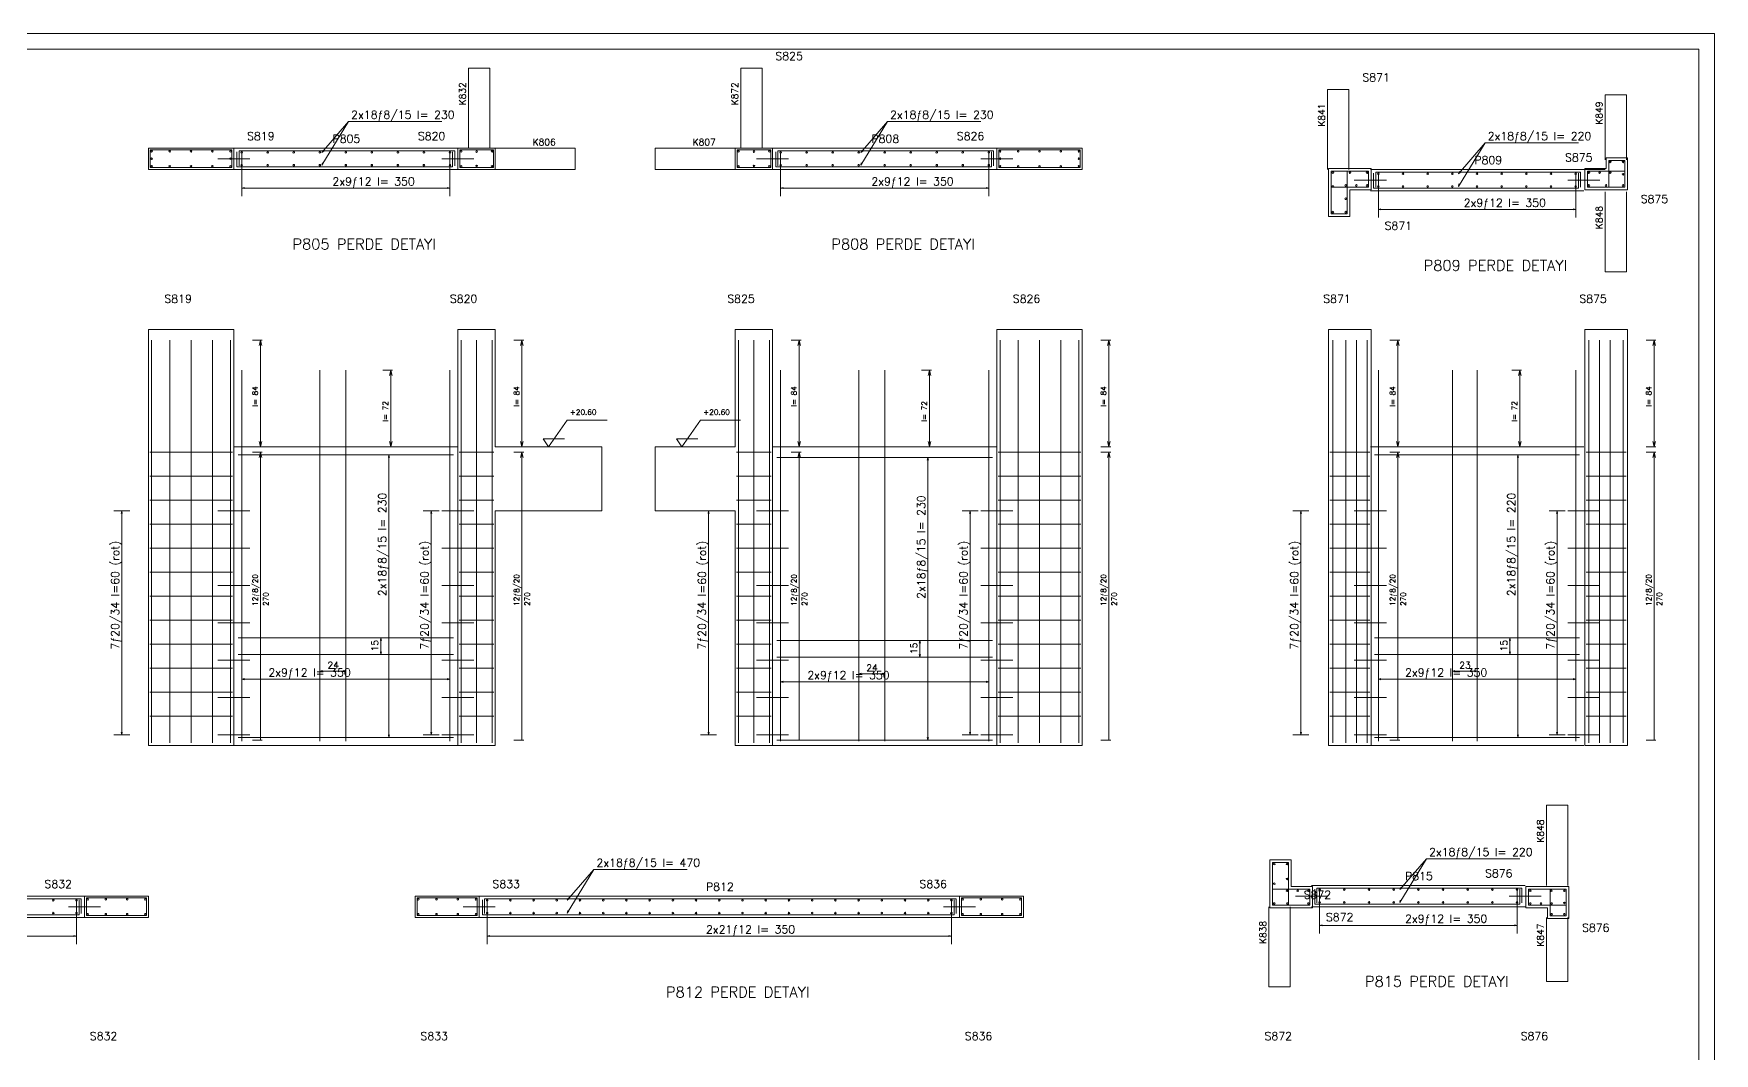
# Model space of a CAD drawing. Header units: inches. Extents: x -0.78 to 0.31, y 1.71 to 2.55.
# Drawn here: x -0.32 to 0.311, y 2.169 to 2.551 of the extents above; entities that cross this region are included whole.
import ezdxf

# ---------------------------------------------------------------- set-up
doc = ezdxf.new("R2010")
doc.units = ezdxf.units.IN
doc.header["$MEASUREMENT"] = 0
doc.linetypes.add('HIDDEN', pattern=[0.006, 0.002, -0.002, 0.002])
for name, color, linetype, lineweight in [('DONATI', 84, 'Continuous', 0), ('OLCU', 1, 'Continuous', 0), ('PENC2', 1, 'Continuous', 0), ('PENC3', 5, 'Continuous', 0), ('PENC4', 84, 'Continuous', 0), ('PENH2', 1, 'HIDDEN', 0)]:
    doc.layers.add(name, color=color, linetype=linetype, lineweight=lineweight)
doc.styles.add('RomanSTA', font='RomanSTA.ttf')

msp = doc.modelspace()

# ---------------------------------------------------------------- linework, layer by layer
at = {"layer": 'DONATI', "linetype": 'Continuous'}
for p, q in [((-0.27587, 2.50725), (-0.27587, 2.50065)), ((-0.27587, 2.50725), (-0.24529, 2.50725)), ((-0.27587, 2.50725), (-0.24529, 2.50725)), ((-0.25058, 2.50395), (-0.23858, 2.50395)), ((-0.24529, 2.50725), (-0.24529, 2.50065)), ((-0.24338, 2.50095), (-0.24338, 2.50655)), ((-0.24258, 2.50695), (-0.16174, 2.50695)), ((-0.24258, 2.50695), (-0.24258, 2.50135)), ((-0.16654, 2.50395), (-0.15454, 2.50395)), ((-0.16254, 2.50095), (-0.16254, 2.50655)), ((-0.16174, 2.50695), (-0.16174, 2.50135)), ((-0.15983, 2.50725), (-0.15983, 2.50065)), ((-0.15983, 2.50725), (-0.14725, 2.50725)), ((-0.15983, 2.50725), (-0.14725, 2.50725)), ((-0.14725, 2.50725), (-0.14725, 2.50065)), ((-0.05583, 2.50725), (-0.05583, 2.50065)), ((-0.05583, 2.50725), (-0.04325, 2.50725)), ((-0.05583, 2.50725), (-0.04325, 2.50725)), ((-0.04854, 2.50395), (-0.03654, 2.50395)), ((-0.04325, 2.50725), (-0.04325, 2.50065)), ((-0.04134, 2.50095), (-0.04134, 2.50655)), ((-0.04054, 2.50695), (0.0403, 2.50695)), ((-0.04054, 2.50695), (-0.04054, 2.50135)), ((0.0355, 2.50395), (0.0475, 2.50395)), ((0.0395, 2.50095), (0.0395, 2.50655)), ((0.0403, 2.50695), (0.0403, 2.50135)), ((0.04221, 2.50725), (0.04221, 2.50065)), ((0.04221, 2.50725), (0.07279, 2.50725)), ((0.04221, 2.50725), (0.07279, 2.50725)), ((0.07279, 2.50725), (0.07279, 2.50065)), ((0.2769, 2.50335), (0.2709, 2.50335)), ((0.2709, 2.50335), (0.2709, 2.49335)), ((0.2769, 2.49335), (0.2769, 2.50335)), ((-0.27587, 2.50065), (-0.24529, 2.50065)), ((-0.24338, 2.50095), (-0.16254, 2.50095)), ((-0.15983, 2.50065), (-0.14725, 2.50065)), ((-0.05583, 2.50065), (-0.04325, 2.50065)), ((-0.04134, 2.50095), (0.0395, 2.50095)), ((0.04221, 2.50065), (0.07279, 2.50065)), ((0.1669, 2.49935), (0.1669, 2.49335)), ((0.1809, 2.49935), (0.1669, 2.49935)), ((0.1729, 2.49935), (0.1669, 2.49935)), ((0.1669, 2.49935), (0.1669, 2.48335)), ((0.1729, 2.48335), (0.1729, 2.49935)), ((0.17554, 2.49595), (0.18754, 2.49595)), ((0.1809, 2.49335), (0.1809, 2.49935)), ((0.18274, 2.49295), (0.18274, 2.49855)), ((0.18354, 2.49895), (0.26034, 2.49895)), ((0.18354, 2.49895), (0.18354, 2.49335)), ((0.25554, 2.49595), (0.26754, 2.49595)), ((0.25954, 2.49295), (0.25954, 2.49855)), ((0.26034, 2.49895), (0.26034, 2.49335)), ((0.2769, 2.49935), (0.2629, 2.49935)), ((0.2629, 2.49935), (0.2629, 2.49335)), ((0.2769, 2.49335), (0.2769, 2.49935)), ((0.1669, 2.49335), (0.1809, 2.49335)), ((0.18274, 2.49295), (0.25954, 2.49295)), ((0.2629, 2.49335), (0.2769, 2.49335)), ((0.2709, 2.49335), (0.2769, 2.49335)), ((0.1669, 2.48335), (0.1729, 2.48335)), ((-0.27538, 2.43595), (-0.27538, 2.28495)), ((-0.26858, 2.43595), (-0.26858, 2.28495)), ((-0.26058, 2.43595), (-0.26058, 2.28495)), ((-0.25258, 2.43595), (-0.25258, 2.28495)), ((-0.24578, 2.43595), (-0.24578, 2.28495)), ((-0.15934, 2.43595), (-0.15934, 2.28495)), ((-0.15354, 2.43595), (-0.15354, 2.28495)), ((-0.14774, 2.43595), (-0.14774, 2.28495)), ((-0.05534, 2.43595), (-0.05534, 2.28495)), ((-0.04954, 2.43595), (-0.04954, 2.28495)), ((-0.04374, 2.43595), (-0.04374, 2.28495)), ((0.0427, 2.43595), (0.0427, 2.28495)), ((0.0495, 2.43595), (0.0495, 2.28495)), ((0.0575, 2.43595), (0.0575, 2.28495)), ((0.0655, 2.43595), (0.0655, 2.28495)), ((0.0723, 2.43595), (0.0723, 2.28495)), ((0.1675, 2.43595), (0.1675, 2.28495)), ((0.1723, 2.43595), (0.1723, 2.28495)), ((0.1763, 2.43595), (0.1763, 2.28495)), ((0.1803, 2.43595), (0.1803, 2.28495)), ((0.2635, 2.43595), (0.2635, 2.28495)), ((0.2675, 2.43595), (0.2675, 2.28495)), ((0.2715, 2.43595), (0.2715, 2.28495)), ((0.2763, 2.43595), (0.2763, 2.28495)), ((-0.24158, 2.42475), (-0.24158, 2.28555)), ((-0.21232, 2.42475), (-0.21232, 2.28555)), ((-0.20256, 2.42475), (-0.20256, 2.28555)), ((-0.16354, 2.42475), (-0.16354, 2.28555)), ((-0.03954, 2.42475), (-0.03954, 2.28555)), ((-0.01028, 2.42475), (-0.01028, 2.28555)), ((-0.00052, 2.42475), (-0.00052, 2.28555)), ((0.0385, 2.42475), (0.0385, 2.28555)), ((0.18454, 2.42475), (0.18454, 2.28555)), ((0.21229, 2.42475), (0.21229, 2.28555)), ((0.22154, 2.42475), (0.22154, 2.28555)), ((0.25854, 2.42475), (0.25854, 2.28555)), ((-0.27608, 2.39395), (-0.24508, 2.39395)), ((-0.24298, 2.39295), (-0.16214, 2.39295)), ((-0.16004, 2.39395), (-0.14704, 2.39395)), ((-0.05604, 2.39395), (-0.04304, 2.39395)), ((-0.04094, 2.39195), (0.0399, 2.39195)), ((0.042, 2.39395), (0.073, 2.39395)), ((0.1664, 2.39395), (0.1814, 2.39395)), ((0.18314, 2.39295), (0.25994, 2.39295)), ((0.2624, 2.39395), (0.2774, 2.39395)), ((-0.27608, 2.38495), (-0.24508, 2.38495)), ((-0.16004, 2.38495), (-0.14704, 2.38495)), ((-0.05604, 2.38495), (-0.04304, 2.38495)), ((0.042, 2.38495), (0.073, 2.38495)), ((0.1664, 2.38495), (0.1814, 2.38495)), ((0.2624, 2.38495), (0.2774, 2.38495)), ((-0.27608, 2.37595), (-0.24508, 2.37595)), ((-0.16004, 2.37595), (-0.14704, 2.37595)), ((-0.05604, 2.37595), (-0.04304, 2.37595)), ((0.042, 2.37595), (0.073, 2.37595)), ((0.1664, 2.37595), (0.1814, 2.37595)), ((0.2624, 2.37595), (0.2774, 2.37595)), ((-0.25058, 2.37195), (-0.23858, 2.37195)), ((-0.16654, 2.37195), (-0.15454, 2.37195)), ((-0.04854, 2.37195), (-0.03654, 2.37195)), ((0.0355, 2.37195), (0.0475, 2.37195)), ((0.17554, 2.37195), (0.18754, 2.37195)), ((0.25554, 2.37195), (0.26754, 2.37195)), ((-0.27608, 2.36695), (-0.24508, 2.36695)), ((-0.16004, 2.36695), (-0.14704, 2.36695)), ((-0.05604, 2.36695), (-0.04304, 2.36695)), ((0.042, 2.36695), (0.073, 2.36695)), ((0.1664, 2.36695), (0.1814, 2.36695)), ((0.2624, 2.36695), (0.2774, 2.36695)), ((-0.27608, 2.35795), (-0.24508, 2.35795)), ((-0.25058, 2.35795), (-0.23858, 2.35795)), ((-0.16654, 2.35795), (-0.15454, 2.35795)), ((-0.16004, 2.35795), (-0.14704, 2.35795)), ((-0.05604, 2.35795), (-0.04304, 2.35795)), ((-0.04854, 2.35795), (-0.03654, 2.35795)), ((0.0355, 2.35795), (0.0475, 2.35795)), ((0.042, 2.35795), (0.073, 2.35795)), ((0.1664, 2.35795), (0.1814, 2.35795)), ((0.17554, 2.35795), (0.18754, 2.35795)), ((0.25554, 2.35795), (0.26754, 2.35795)), ((0.2624, 2.35795), (0.2774, 2.35795)), ((-0.27608, 2.34895), (-0.24508, 2.34895)), ((-0.16004, 2.34895), (-0.14704, 2.34895)), ((-0.05604, 2.34895), (-0.04304, 2.34895)), ((0.042, 2.34895), (0.073, 2.34895)), ((0.1664, 2.34895), (0.1814, 2.34895)), ((0.2624, 2.34895), (0.2774, 2.34895)), ((-0.27608, 2.33995), (-0.24508, 2.33995)), ((-0.25058, 2.34395), (-0.23858, 2.34395)), ((-0.16654, 2.34395), (-0.15454, 2.34395)), ((-0.16004, 2.33995), (-0.14704, 2.33995)), ((-0.05604, 2.33995), (-0.04304, 2.33995)), ((-0.04854, 2.34395), (-0.03654, 2.34395)), ((0.0355, 2.34395), (0.0475, 2.34395)), ((0.042, 2.33995), (0.073, 2.33995)), ((0.1664, 2.33995), (0.1814, 2.33995)), ((0.17554, 2.34395), (0.18754, 2.34395)), ((0.25554, 2.34395), (0.26754, 2.34395)), ((0.2624, 2.33995), (0.2774, 2.33995)), ((-0.27608, 2.33095), (-0.24508, 2.33095)), ((-0.25058, 2.32995), (-0.23858, 2.32995)), ((-0.16654, 2.32995), (-0.15454, 2.32995)), ((-0.16004, 2.33095), (-0.14704, 2.33095)), ((-0.05604, 2.33095), (-0.04304, 2.33095)), ((-0.04854, 2.32995), (-0.03654, 2.32995)), ((0.0355, 2.32995), (0.0475, 2.32995)), ((0.042, 2.33095), (0.073, 2.33095)), ((0.1664, 2.33095), (0.1814, 2.33095)), ((0.17554, 2.32995), (0.18754, 2.32995)), ((0.25554, 2.32995), (0.26754, 2.32995)), ((0.2624, 2.33095), (0.2774, 2.33095)), ((-0.27608, 2.32195), (-0.24508, 2.32195)), ((-0.24298, 2.32435), (-0.16214, 2.32435)), ((-0.16004, 2.32195), (-0.14704, 2.32195)), ((-0.05604, 2.32195), (-0.04304, 2.32195)), ((-0.04094, 2.32335), (0.0399, 2.32335)), ((0.042, 2.32195), (0.073, 2.32195)), ((0.1664, 2.32195), (0.1814, 2.32195)), ((0.18314, 2.32435), (0.25994, 2.32435)), ((0.2624, 2.32195), (0.2774, 2.32195)), ((-0.27608, 2.31295), (-0.24508, 2.31295)), ((-0.25058, 2.31595), (-0.23858, 2.31595)), ((-0.24298, 2.31815), (-0.16214, 2.31815)), ((-0.16654, 2.31595), (-0.15454, 2.31595)), ((-0.16004, 2.31295), (-0.14704, 2.31295)), ((-0.05604, 2.31295), (-0.04304, 2.31295)), ((-0.04854, 2.31595), (-0.03654, 2.31595)), ((-0.04094, 2.31715), (0.0399, 2.31715)), ((0.0355, 2.31595), (0.0475, 2.31595)), ((0.042, 2.31295), (0.073, 2.31295)), ((0.1664, 2.31295), (0.1814, 2.31295)), ((0.17554, 2.31595), (0.18754, 2.31595)), ((0.18314, 2.31815), (0.25994, 2.31815)), ((0.25554, 2.31595), (0.26754, 2.31595)), ((0.2624, 2.31295), (0.2774, 2.31295)), ((-0.27608, 2.30395), (-0.24508, 2.30395)), ((-0.25058, 2.30195), (-0.23858, 2.30195)), ((-0.16654, 2.30195), (-0.15454, 2.30195)), ((-0.16004, 2.30395), (-0.14704, 2.30395)), ((-0.05604, 2.30395), (-0.04304, 2.30395)), ((-0.04854, 2.30195), (-0.03654, 2.30195)), ((0.0355, 2.30195), (0.0475, 2.30195)), ((0.042, 2.30395), (0.073, 2.30395)), ((0.1664, 2.30395), (0.1814, 2.30395)), ((0.17554, 2.30195), (0.18754, 2.30195)), ((0.25554, 2.30195), (0.26754, 2.30195)), ((0.2624, 2.30395), (0.2774, 2.30395)), ((-0.27608, 2.29495), (-0.24508, 2.29495)), ((-0.16004, 2.29495), (-0.14704, 2.29495)), ((-0.05604, 2.29495), (-0.04304, 2.29495)), ((0.042, 2.29495), (0.073, 2.29495)), ((0.1664, 2.29495), (0.1814, 2.29495)), ((0.2624, 2.29495), (0.2774, 2.29495)), ((-0.25058, 2.28795), (-0.23858, 2.28795)), ((-0.16654, 2.28795), (-0.15454, 2.28795)), ((-0.04854, 2.28795), (-0.03654, 2.28795)), ((0.0355, 2.28795), (0.0475, 2.28795)), ((0.17554, 2.28795), (0.18754, 2.28795)), ((0.25554, 2.28795), (0.26754, 2.28795)), ((-0.24298, 2.28695), (-0.16214, 2.28695)), ((-0.04094, 2.28595), (0.0399, 2.28595)), ((0.18314, 2.28695), (0.25994, 2.28695)), ((0.1509, 2.24015), (0.1449, 2.24015)), ((0.1449, 2.24015), (0.1449, 2.22415)), ((0.1509, 2.22415), (0.1509, 2.24015)), ((-0.47862, 2.22655), (-0.30174, 2.22655)), ((-0.30254, 2.22055), (-0.30254, 2.22615)), ((-0.30174, 2.22655), (-0.30174, 2.22095)), ((-0.29983, 2.22685), (-0.29983, 2.22025)), ((-0.29983, 2.22685), (-0.27725, 2.22685)), ((-0.29983, 2.22685), (-0.27725, 2.22685)), ((-0.27725, 2.22685), (-0.27725, 2.22025)), ((-0.17587, 2.22685), (-0.17587, 2.22025)), ((-0.17587, 2.22685), (-0.15329, 2.22685)), ((-0.17587, 2.22685), (-0.15329, 2.22685)), ((-0.15329, 2.22685), (-0.15329, 2.22025)), ((-0.15138, 2.22055), (-0.15138, 2.22615)), ((-0.15058, 2.22655), (0.0263, 2.22655)), ((-0.15058, 2.22655), (-0.15058, 2.22095)), ((0.0255, 2.22055), (0.0255, 2.22615)), ((0.0263, 2.22655), (0.0263, 2.22095)), ((0.02821, 2.22685), (0.02821, 2.22025)), ((0.02821, 2.22685), (0.05079, 2.22685)), ((0.02821, 2.22685), (0.05079, 2.22685)), ((0.05079, 2.22685), (0.05079, 2.22025)), ((0.1449, 2.23015), (0.1449, 2.22415)), ((0.1589, 2.23015), (0.1449, 2.23015)), ((0.15354, 2.22755), (0.16554, 2.22755)), ((0.1589, 2.22415), (0.1589, 2.23015)), ((0.16074, 2.22455), (0.16074, 2.23015)), ((0.16074, 2.22455), (0.23754, 2.22455)), ((0.16154, 2.23055), (0.23834, 2.23055)), ((0.16154, 2.23055), (0.16154, 2.22495)), ((0.23354, 2.22755), (0.24554, 2.22755)), ((0.23754, 2.22455), (0.23754, 2.23015)), ((0.23834, 2.23055), (0.23834, 2.22495)), ((0.2409, 2.23015), (0.2409, 2.22415)), ((0.2549, 2.23015), (0.2409, 2.23015)), ((0.2549, 2.23015), (0.2489, 2.23015)), ((0.2489, 2.23015), (0.2489, 2.22015)), ((0.2549, 2.22015), (0.2549, 2.23015)), ((0.2549, 2.22415), (0.2549, 2.23015)), ((-0.47942, 2.22055), (-0.30254, 2.22055)), ((-0.30654, 2.22355), (-0.29454, 2.22355)), ((-0.29983, 2.22025), (-0.27725, 2.22025)), ((-0.17587, 2.22025), (-0.15329, 2.22025)), ((-0.15858, 2.22355), (-0.14658, 2.22355)), ((-0.15138, 2.22055), (0.0255, 2.22055)), ((0.0215, 2.22355), (0.0335, 2.22355)), ((0.02821, 2.22025), (0.05079, 2.22025)), ((0.1449, 2.22415), (0.1509, 2.22415)), ((0.1449, 2.22415), (0.1589, 2.22415)), ((0.2409, 2.22415), (0.2549, 2.22415)), ((0.2489, 2.22015), (0.2549, 2.22015))]:
    msp.add_line(p, q, dxfattribs=at)
at = {"layer": 'DONATI'}
for centre in [(-0.27538, 2.50675), (-0.27538, 2.50395), (-0.26858, 2.50675), (-0.26058, 2.50675), (-0.25258, 2.50675), (-0.24578, 2.50675), (-0.24578, 2.50395), (-0.24158, 2.50635), (-0.24158, 2.50155), (-0.23183, 2.50635), (-0.23183, 2.50155), (-0.22207, 2.50635), (-0.22207, 2.50155), (-0.21232, 2.50635), (-0.21232, 2.50155), (-0.20256, 2.50635), (-0.20256, 2.50155), (-0.19281, 2.50635), (-0.19281, 2.50155), (-0.18305, 2.50635), (-0.18305, 2.50155), (-0.1733, 2.50635), (-0.1733, 2.50155), (-0.16354, 2.50635), (-0.16354, 2.50155), (-0.15934, 2.50675), (-0.15354, 2.50665), (-0.14774, 2.50675), (-0.05534, 2.50675), (-0.04954, 2.50665), (-0.04374, 2.50675), (-0.03954, 2.50635), (-0.03954, 2.50155), (-0.02979, 2.50635), (-0.02979, 2.50155), (-0.02003, 2.50635), (-0.02003, 2.50155), (-0.01028, 2.50635), (-0.01028, 2.50155), (-0.00052, 2.50635), (-0.00052, 2.50155), (0.00923, 2.50635), (0.00923, 2.50155), (0.01899, 2.50635), (0.01899, 2.50155), (0.02874, 2.50635), (0.02874, 2.50155), (0.0385, 2.50635), (0.0385, 2.50155), (0.0427, 2.50675), (0.0427, 2.50395), (0.0495, 2.50675), (0.0575, 2.50675), (0.0655, 2.50675), (0.0723, 2.50675), (0.0723, 2.50395), (0.2715, 2.50275), (0.2763, 2.50275), (-0.27538, 2.50115), (-0.26858, 2.50115), (-0.26058, 2.50115), (-0.25258, 2.50115), (-0.24578, 2.50115), (-0.15934, 2.50115), (-0.15354, 2.50125), (-0.14774, 2.50115), (-0.05534, 2.50115), (-0.04954, 2.50125), (-0.04374, 2.50115), (0.0427, 2.50115), (0.0495, 2.50115), (0.0575, 2.50115), (0.0655, 2.50115), (0.0723, 2.50115), (0.1675, 2.49875), (0.1739, 2.49875), (0.1803, 2.49875), (0.18454, 2.49835), (0.19379, 2.49835), (0.20304, 2.49835), (0.21229, 2.49835), (0.22154, 2.49835), (0.23079, 2.49835), (0.24004, 2.49835), (0.24929, 2.49835), (0.25854, 2.49835), (0.2635, 2.49875), (0.2675, 2.49875), (0.2715, 2.49875), (0.2763, 2.49815), (0.1675, 2.49355), (0.1723, 2.49395), (0.1723, 2.48895), (0.1763, 2.49395), (0.1803, 2.49395), (0.18454, 2.49355), (0.19379, 2.49355), (0.20304, 2.49355), (0.21229, 2.49355), (0.22154, 2.49355), (0.23079, 2.49355), (0.24004, 2.49355), (0.24929, 2.49355), (0.25854, 2.49355), (0.2635, 2.49395), (0.2699, 2.49395), (0.2763, 2.49395), (0.1675, 2.48395), (0.1723, 2.48395), (0.1455, 2.23955), (0.1503, 2.23955), (0.1455, 2.23215), (0.1503, 2.23395), (-0.31225, 2.22595), (-0.30354, 2.22595), (-0.29934, 2.22635), (-0.29254, 2.22635), (-0.28454, 2.22635), (-0.27774, 2.22635), (-0.17538, 2.22635), (-0.16858, 2.22635), (-0.16058, 2.22635), (-0.15378, 2.22635), (-0.14958, 2.22595), (-0.14088, 2.22595), (-0.13217, 2.22595), (-0.12347, 2.22595), (-0.11477, 2.22595), (-0.10606, 2.22595), (-0.09736, 2.22595), (-0.08865, 2.22595), (-0.07995, 2.22595), (-0.07125, 2.22595), (-0.06254, 2.22595), (-0.05384, 2.22595), (-0.04513, 2.22595), (-0.03643, 2.22595), (-0.02773, 2.22595), (-0.01902, 2.22595), (-0.01032, 2.22595), (-0.00161, 2.22595), (0.00709, 2.22595), (0.01579, 2.22595), (0.0245, 2.22595), (0.0287, 2.22635), (0.0355, 2.22635), (0.0435, 2.22635), (0.0503, 2.22635), (0.1455, 2.22475), (0.1503, 2.22955), (0.15042, 2.22475), (0.1543, 2.22955), (0.1583, 2.22955), (0.1583, 2.22475), (0.16254, 2.22995), (0.16254, 2.22515), (0.17179, 2.22995), (0.17179, 2.22515), (0.18104, 2.22995), (0.18104, 2.22515), (0.19029, 2.22995), (0.19029, 2.22515), (0.19954, 2.22995), (0.19954, 2.22515), (0.20879, 2.22995), (0.20879, 2.22515), (0.21804, 2.22995), (0.21804, 2.22515), (0.22729, 2.22995), (0.22729, 2.22515), (0.23654, 2.22995), (0.23654, 2.22515), (0.2415, 2.22955), (0.2415, 2.22475), (0.2455, 2.22475), (0.24937, 2.22955), (0.2495, 2.22475), (0.2543, 2.22955), (0.2543, 2.22495), (-0.31225, 2.22115), (-0.30354, 2.22115), (-0.29934, 2.22075), (-0.29254, 2.22075), (-0.28454, 2.22075), (-0.27774, 2.22075), (-0.17538, 2.22075), (-0.16858, 2.22075), (-0.16058, 2.22075), (-0.15378, 2.22075), (-0.14958, 2.22115), (-0.14088, 2.22115), (-0.13217, 2.22115), (-0.12347, 2.22115), (-0.11477, 2.22115), (-0.10606, 2.22115), (-0.09736, 2.22115), (-0.08865, 2.22115), (-0.07995, 2.22115), (-0.07125, 2.22115), (-0.06254, 2.22115), (-0.05384, 2.22115), (-0.04513, 2.22115), (-0.03643, 2.22115), (-0.02773, 2.22115), (-0.01902, 2.22115), (-0.01032, 2.22115), (-0.00161, 2.22115), (0.00709, 2.22115), (0.01579, 2.22115), (0.0245, 2.22115), (0.0287, 2.22075), (0.0355, 2.22075), (0.0435, 2.22075), (0.0503, 2.22075), (0.2495, 2.22075), (0.2543, 2.22075)]:
    msp.add_circle(centre, 0.0003, dxfattribs=at)
at = {"layer": 'OLCU', "linetype": 'Continuous'}
for p, q in [((-0.21158, 2.50635), (-0.20158, 2.51795)), ((-0.21158, 2.50155), (-0.20158, 2.51795)), ((-0.20158, 2.51795), (-0.16658, 2.51795)), ((-0.00954, 2.50635), (0.00046, 2.51795)), ((-0.00954, 2.50155), (0.00046, 2.51795)), ((0.00046, 2.51795), (0.03546, 2.51795)), ((0.21454, 2.49835), (0.22454, 2.50995)), ((0.21454, 2.49355), (0.22454, 2.50995)), ((0.22454, 2.50995), (0.25954, 2.50995)), ((-0.24158, 2.50635), (-0.24158, 2.48995)), ((-0.21158, 2.50635), (-0.21103, 2.50715)), ((-0.21158, 2.50635), (-0.21075, 2.50685)), ((-0.21158, 2.50155), (-0.21137, 2.50245)), ((-0.21158, 2.50155), (-0.21101, 2.50235)), ((-0.16354, 2.50635), (-0.16354, 2.48995)), ((-0.03954, 2.50635), (-0.03954, 2.48995)), ((-0.00954, 2.50635), (-0.00899, 2.50715)), ((-0.00954, 2.50635), (-0.00871, 2.50685)), ((-0.00954, 2.50155), (-0.00933, 2.50245)), ((-0.00954, 2.50155), (-0.00897, 2.50235)), ((0.0385, 2.50635), (0.0385, 2.48995)), ((0.18454, 2.49835), (0.18454, 2.48195)), ((0.21454, 2.49835), (0.21509, 2.49925)), ((0.21454, 2.49835), (0.21537, 2.49895)), ((0.25854, 2.49835), (0.25854, 2.48195)), ((-0.24158, 2.49295), (-0.2406, 2.49315)), ((-0.24158, 2.49295), (-0.2406, 2.49275)), ((-0.24158, 2.49295), (-0.16354, 2.49295)), ((-0.16354, 2.49295), (-0.16452, 2.49315)), ((-0.16354, 2.49295), (-0.16452, 2.49275)), ((-0.03954, 2.49295), (-0.03856, 2.49315)), ((-0.03954, 2.49295), (-0.03856, 2.49275)), ((-0.03954, 2.49295), (0.0385, 2.49295)), ((0.0385, 2.49295), (0.03752, 2.49315)), ((0.0385, 2.49295), (0.03752, 2.49275)), ((0.21454, 2.49355), (0.21475, 2.49455)), ((0.21454, 2.49355), (0.21511, 2.49445)), ((0.18454, 2.48495), (0.18552, 2.48515)), ((0.18454, 2.48495), (0.18552, 2.48475)), ((0.18454, 2.48495), (0.25854, 2.48495)), ((0.25854, 2.48495), (0.25756, 2.48515)), ((0.25854, 2.48495), (0.25756, 2.48475)), ((-0.23758, 2.43595), (-0.23388, 2.43595)), ((-0.23458, 2.43595), (-0.23508, 2.43395)), ((-0.23458, 2.39595), (-0.23458, 2.43595)), ((-0.23458, 2.43595), (-0.23408, 2.43395)), ((-0.13954, 2.43595), (-0.13584, 2.43595)), ((-0.13654, 2.43595), (-0.13704, 2.43395)), ((-0.13654, 2.39595), (-0.13654, 2.43595)), ((-0.13654, 2.43595), (-0.13604, 2.43395)), ((-0.03554, 2.43595), (-0.03184, 2.43595)), ((-0.03254, 2.43595), (-0.03304, 2.43395)), ((-0.03254, 2.39595), (-0.03254, 2.43595)), ((-0.03254, 2.43595), (-0.03204, 2.43395)), ((0.0805, 2.43595), (0.0842, 2.43595)), ((0.0835, 2.43595), (0.083, 2.43395)), ((0.0835, 2.39595), (0.0835, 2.43595)), ((0.0835, 2.43595), (0.084, 2.43395)), ((0.1889, 2.43595), (0.1926, 2.43595)), ((0.1919, 2.43595), (0.1914, 2.43395)), ((0.1919, 2.39595), (0.1919, 2.43595)), ((0.1919, 2.43595), (0.1924, 2.43395)), ((0.2849, 2.43595), (0.2886, 2.43595)), ((0.2879, 2.43595), (0.2874, 2.43395)), ((0.2879, 2.39595), (0.2879, 2.43595)), ((0.2879, 2.43595), (0.2884, 2.43395)), ((-0.18875, 2.42475), (-0.18505, 2.42475)), ((-0.18575, 2.42475), (-0.18625, 2.42275)), ((-0.18575, 2.39595), (-0.18575, 2.42475)), ((-0.18575, 2.42475), (-0.18525, 2.42275)), ((0.01329, 2.42475), (0.01699, 2.42475)), ((0.01629, 2.42475), (0.01579, 2.42275)), ((0.01629, 2.39595), (0.01629, 2.42475)), ((0.01629, 2.42475), (0.01679, 2.42275)), ((0.23454, 2.42475), (0.23824, 2.42475)), ((0.23754, 2.42475), (0.23704, 2.42275)), ((0.23754, 2.39595), (0.23754, 2.42475)), ((0.23754, 2.42475), (0.23804, 2.42275)), ((-0.23758, 2.39595), (-0.23388, 2.39595)), ((-0.23458, 2.39595), (-0.23508, 2.39795)), ((-0.23458, 2.39595), (-0.23408, 2.39795)), ((-0.18575, 2.39595), (-0.18625, 2.39795)), ((-0.18575, 2.39595), (-0.18525, 2.39795)), ((-0.13954, 2.39595), (-0.13584, 2.39595)), ((-0.13654, 2.39595), (-0.13704, 2.39795)), ((-0.13654, 2.39595), (-0.13604, 2.39795)), ((-0.03554, 2.39595), (-0.03184, 2.39595)), ((-0.03254, 2.39595), (-0.03304, 2.39795)), ((-0.03254, 2.39595), (-0.03204, 2.39795)), ((0.01629, 2.39595), (0.01579, 2.39795)), ((0.01629, 2.39595), (0.01679, 2.39795)), ((0.0805, 2.39595), (0.0842, 2.39595)), ((0.0835, 2.39595), (0.083, 2.39795)), ((0.0835, 2.39595), (0.084, 2.39795)), ((0.1889, 2.39595), (0.1926, 2.39595)), ((0.1919, 2.39595), (0.1914, 2.39795)), ((0.1919, 2.39595), (0.1924, 2.39795)), ((0.23754, 2.39595), (0.23704, 2.39795)), ((0.23754, 2.39595), (0.23804, 2.39795)), ((0.2849, 2.39595), (0.2886, 2.39595)), ((0.2879, 2.39595), (0.2874, 2.39795)), ((0.2879, 2.39595), (0.2884, 2.39795)), ((-0.23758, 2.39395), (-0.23388, 2.39395)), ((-0.23458, 2.39395), (-0.23508, 2.39195)), ((-0.23458, 2.39395), (-0.23458, 2.28595)), ((-0.23458, 2.39395), (-0.23408, 2.39195)), ((-0.18639, 2.39295), (-0.18659, 2.39195)), ((-0.18639, 2.39295), (-0.1862, 2.39195)), ((-0.18639, 2.28695), (-0.18639, 2.39295)), ((-0.13954, 2.39395), (-0.13584, 2.39395)), ((-0.13654, 2.39395), (-0.13704, 2.39195)), ((-0.13654, 2.39395), (-0.13654, 2.28595)), ((-0.13654, 2.39395), (-0.13604, 2.39195)), ((-0.03554, 2.39395), (-0.03184, 2.39395)), ((-0.03254, 2.39395), (-0.03304, 2.39195)), ((-0.03254, 2.39395), (-0.03254, 2.28595)), ((-0.03254, 2.39395), (-0.03204, 2.39195)), ((0.01565, 2.39195), (0.01545, 2.39095)), ((0.01565, 2.39195), (0.01584, 2.39095)), ((0.01565, 2.28595), (0.01565, 2.39195)), ((0.0805, 2.39395), (0.0842, 2.39395)), ((0.0835, 2.39395), (0.083, 2.39195)), ((0.0835, 2.39395), (0.0835, 2.28595)), ((0.0835, 2.39395), (0.084, 2.39195)), ((0.1889, 2.39395), (0.1926, 2.39395)), ((0.1919, 2.39395), (0.1914, 2.39195)), ((0.1919, 2.39395), (0.1919, 2.28595)), ((0.1919, 2.39395), (0.1924, 2.39195)), ((0.2369, 2.39295), (0.2367, 2.39195)), ((0.2369, 2.39295), (0.23709, 2.39195)), ((0.2369, 2.28695), (0.2369, 2.39295)), ((0.2849, 2.39395), (0.2886, 2.39395)), ((0.2879, 2.39395), (0.2874, 2.39195)), ((0.2879, 2.39395), (0.2879, 2.28595)), ((0.2879, 2.39395), (0.2884, 2.39195)), ((-0.28958, 2.37195), (-0.28358, 2.37195)), ((-0.28658, 2.37195), (-0.28678, 2.37095)), ((-0.28658, 2.37195), (-0.28639, 2.37095)), ((-0.28658, 2.37195), (-0.28658, 2.28795)), ((-0.17354, 2.37195), (-0.16754, 2.37195)), ((-0.17054, 2.37195), (-0.17074, 2.37095)), ((-0.17054, 2.37195), (-0.17035, 2.37095)), ((-0.17054, 2.37195), (-0.17054, 2.28795)), ((-0.06954, 2.37195), (-0.06354, 2.37195)), ((-0.06654, 2.37195), (-0.06674, 2.37095)), ((-0.06654, 2.37195), (-0.06635, 2.37095)), ((-0.06654, 2.37195), (-0.06654, 2.28795)), ((0.0285, 2.37195), (0.0345, 2.37195)), ((0.0315, 2.37195), (0.0313, 2.37095)), ((0.0315, 2.37195), (0.03169, 2.37095)), ((0.0315, 2.37195), (0.0315, 2.28795)), ((0.15254, 2.37195), (0.15854, 2.37195)), ((0.15554, 2.37195), (0.15534, 2.37095)), ((0.15554, 2.37195), (0.15573, 2.37095)), ((0.15554, 2.37195), (0.15554, 2.28795)), ((0.24854, 2.37195), (0.25454, 2.37195)), ((0.25154, 2.37195), (0.25134, 2.37095)), ((0.25154, 2.37195), (0.25173, 2.37095)), ((0.25154, 2.37195), (0.25154, 2.28795)), ((-0.18939, 2.32435), (-0.18959, 2.32335)), ((-0.18939, 2.31815), (-0.18959, 2.31915)), ((-0.18939, 2.32435), (-0.1892, 2.32335)), ((-0.18939, 2.32435), (-0.18939, 2.31815)), ((-0.18939, 2.31815), (-0.1892, 2.31915)), ((0.01265, 2.32335), (0.01245, 2.32235)), ((0.01265, 2.32335), (0.01284, 2.32235)), ((0.01265, 2.32335), (0.01265, 2.31715)), ((0.2339, 2.32435), (0.2337, 2.32335)), ((0.2339, 2.31815), (0.2337, 2.31915)), ((0.2339, 2.32435), (0.23409, 2.32335)), ((0.2339, 2.32435), (0.2339, 2.31815)), ((0.2339, 2.31815), (0.23409, 2.31915)), ((0.01265, 2.31715), (0.01245, 2.31815)), ((0.01265, 2.31715), (0.01284, 2.31815)), ((-0.24158, 2.30885), (-0.2406, 2.30905)), ((-0.24158, 2.30885), (-0.2406, 2.30865)), ((-0.24158, 2.30885), (-0.16354, 2.30885)), ((-0.21232, 2.31185), (-0.21134, 2.31205)), ((-0.21232, 2.31185), (-0.21134, 2.31165)), ((-0.21232, 2.31185), (-0.20256, 2.31185)), ((-0.20256, 2.31185), (-0.20354, 2.31205)), ((-0.20256, 2.31185), (-0.20354, 2.31165)), ((-0.16354, 2.30885), (-0.16452, 2.30905)), ((-0.16354, 2.30885), (-0.16452, 2.30865)), ((-0.03954, 2.30785), (-0.03856, 2.30805)), ((-0.03954, 2.30785), (-0.03856, 2.30765)), ((-0.03954, 2.30785), (0.0385, 2.30785)), ((-0.01028, 2.31085), (-0.0093, 2.31105)), ((-0.01028, 2.31085), (-0.0093, 2.31065)), ((-0.01028, 2.31085), (-0.00052, 2.31085)), ((-0.00052, 2.31085), (-0.0015, 2.31105)), ((-0.00052, 2.31085), (-0.0015, 2.31065)), ((0.0385, 2.30785), (0.03752, 2.30805)), ((0.0385, 2.30785), (0.03752, 2.30765)), ((0.18454, 2.30885), (0.18552, 2.30905)), ((0.18454, 2.30885), (0.18552, 2.30865)), ((0.18454, 2.30885), (0.25854, 2.30885)), ((0.21229, 2.31185), (0.21327, 2.31205)), ((0.21229, 2.31185), (0.21327, 2.31165)), ((0.21229, 2.31185), (0.22154, 2.31185)), ((0.22154, 2.31185), (0.22056, 2.31205)), ((0.22154, 2.31185), (0.22056, 2.31165)), ((0.25854, 2.30885), (0.25756, 2.30905)), ((0.25854, 2.30885), (0.25756, 2.30865)), ((-0.28958, 2.28795), (-0.28358, 2.28795)), ((-0.28658, 2.28795), (-0.28678, 2.28895)), ((-0.28658, 2.28795), (-0.28639, 2.28895)), ((-0.18639, 2.28695), (-0.18659, 2.28795)), ((-0.18639, 2.28695), (-0.1862, 2.28795)), ((-0.17354, 2.28795), (-0.16754, 2.28795)), ((-0.17054, 2.28795), (-0.17074, 2.28895)), ((-0.17054, 2.28795), (-0.17035, 2.28895)), ((-0.06954, 2.28795), (-0.06354, 2.28795)), ((-0.06654, 2.28795), (-0.06674, 2.28895)), ((-0.06654, 2.28795), (-0.06635, 2.28895)), ((0.0285, 2.28795), (0.0345, 2.28795)), ((0.0315, 2.28795), (0.0313, 2.28895)), ((0.0315, 2.28795), (0.03169, 2.28895)), ((0.15254, 2.28795), (0.15854, 2.28795)), ((0.15554, 2.28795), (0.15534, 2.28895)), ((0.15554, 2.28795), (0.15573, 2.28895)), ((0.2369, 2.28695), (0.2367, 2.28795)), ((0.2369, 2.28695), (0.23709, 2.28795)), ((0.24854, 2.28795), (0.25454, 2.28795)), ((0.25154, 2.28795), (0.25134, 2.28895)), ((0.25154, 2.28795), (0.25173, 2.28895)), ((-0.23758, 2.28595), (-0.23388, 2.28595)), ((-0.13954, 2.28595), (-0.13584, 2.28595)), ((-0.03554, 2.28595), (-0.03184, 2.28595)), ((0.01565, 2.28595), (0.01545, 2.28695)), ((0.01565, 2.28595), (0.01584, 2.28695)), ((0.0805, 2.28595), (0.0842, 2.28595)), ((0.1889, 2.28595), (0.1926, 2.28595)), ((0.2849, 2.28595), (0.2886, 2.28595)), ((-0.11958, 2.22595), (-0.10958, 2.23755)), ((-0.11958, 2.22115), (-0.10958, 2.23755)), ((-0.10958, 2.23755), (-0.07458, 2.23755)), ((0.19254, 2.22995), (0.20254, 2.24155)), ((0.19254, 2.22515), (0.20254, 2.24155)), ((0.20254, 2.24155), (0.23754, 2.24155)), ((0.19254, 2.22995), (0.19309, 2.23075)), ((-0.30354, 2.22595), (-0.30354, 2.20955)), ((-0.14958, 2.22595), (-0.14958, 2.20955)), ((-0.11958, 2.22595), (-0.11903, 2.22675)), ((-0.11958, 2.22595), (-0.11875, 2.22655)), ((0.0245, 2.22595), (0.0245, 2.20955)), ((0.16254, 2.22995), (0.16254, 2.21355)), ((0.19254, 2.22995), (0.19337, 2.23045)), ((0.19254, 2.22515), (0.19275, 2.22605)), ((0.19254, 2.22515), (0.19311, 2.22595)), ((0.23654, 2.22995), (0.23654, 2.21355)), ((-0.11958, 2.22115), (-0.11937, 2.22215)), ((-0.11958, 2.22115), (-0.11901, 2.22195)), ((-0.47762, 2.21255), (-0.30354, 2.21255)), ((-0.30354, 2.21255), (-0.30452, 2.21275)), ((-0.30354, 2.21255), (-0.30452, 2.21235)), ((-0.14958, 2.21255), (-0.1486, 2.21275)), ((-0.14958, 2.21255), (-0.1486, 2.21235)), ((-0.14958, 2.21255), (0.0245, 2.21255)), ((0.0245, 2.21255), (0.02352, 2.21275)), ((0.0245, 2.21255), (0.02352, 2.21235)), ((0.16254, 2.21655), (0.16352, 2.21675)), ((0.16254, 2.21655), (0.16352, 2.21635)), ((0.16254, 2.21655), (0.23654, 2.21655)), ((0.23654, 2.21655), (0.23556, 2.21675)), ((0.23654, 2.21655), (0.23556, 2.21635))]:
    msp.add_line(p, q, dxfattribs=at)
at = {"layer": 'PENC2', "linetype": 'Continuous'}
for p, q in [((-0.15658, 2.53795), (-0.15658, 2.50795)), ((-0.14858, 2.53795), (-0.14858, 2.50795)), ((-0.0545, 2.53795), (-0.0545, 2.50795)), ((-0.0465, 2.53795), (-0.0465, 2.50795)), ((0.16554, 2.52995), (0.16554, 2.49995)), ((0.17354, 2.52995), (0.17354, 2.49995)), ((0.26954, 2.52795), (0.26954, 2.50355)), ((0.27754, 2.52795), (0.27754, 2.50355)), ((-0.14654, 2.50795), (-0.11654, 2.50795)), ((-0.08654, 2.50795), (-0.05654, 2.50795)), ((-0.14654, 2.49995), (-0.11654, 2.49995)), ((-0.08654, 2.49995), (-0.05654, 2.49995)), ((0.26954, 2.49155), (0.26954, 2.46155)), ((0.27754, 2.49155), (0.27754, 2.46155)), ((-0.11954, 2.40595), (-0.12654, 2.39595)), ((-0.11954, 2.40595), (-0.10454, 2.40595)), ((-0.06954, 2.40595), (-0.07654, 2.39595)), ((-0.06954, 2.40595), (-0.05454, 2.40595)), ((-0.12054, 2.39895), (-0.12854, 2.39895)), ((-0.12854, 2.39895), (-0.12654, 2.39595)), ((-0.07054, 2.39895), (-0.07854, 2.39895)), ((-0.07854, 2.39895), (-0.07654, 2.39595)), ((0.24754, 2.26155), (0.24754, 2.23155)), ((0.25554, 2.26155), (0.25554, 2.23155)), ((0.14354, 2.22355), (0.14354, 2.19355)), ((0.15154, 2.22355), (0.15154, 2.19355)), ((0.24754, 2.21955), (0.24754, 2.19555)), ((0.25554, 2.21955), (0.25554, 2.19555))]:
    msp.add_line(p, q, dxfattribs=at)
at = {"layer": 'PENC3', "linetype": 'Continuous'}
for p, q in [((-0.27658, 2.50795), (-0.27658, 2.49995)), ((-0.27658, 2.50795), (-0.24458, 2.50795)), ((-0.24458, 2.50795), (-0.16054, 2.50795)), ((-0.24458, 2.50795), (-0.24458, 2.49995)), ((-0.16054, 2.50795), (-0.16054, 2.49995)), ((-0.16054, 2.50795), (-0.14654, 2.50795)), ((-0.14654, 2.50795), (-0.14654, 2.49995)), ((-0.05654, 2.50795), (-0.05654, 2.49995)), ((-0.05654, 2.50795), (-0.04254, 2.50795)), ((-0.04254, 2.50795), (0.0415, 2.50795)), ((-0.04254, 2.50795), (-0.04254, 2.49995)), ((0.0415, 2.50795), (0.0415, 2.49995)), ((0.0415, 2.50795), (0.0735, 2.50795)), ((0.0735, 2.50795), (0.0735, 2.49995)), ((0.2699, 2.50435), (0.2699, 2.50035)), ((0.2779, 2.50435), (0.2699, 2.50435)), ((0.2779, 2.49235), (0.2779, 2.50435)), ((-0.27658, 2.49995), (-0.24458, 2.49995)), ((-0.24458, 2.49995), (-0.16054, 2.49995)), ((-0.16054, 2.49995), (-0.14654, 2.49995)), ((-0.05654, 2.49995), (-0.04254, 2.49995)), ((-0.04254, 2.49995), (0.0415, 2.49995)), ((0.0415, 2.49995), (0.0735, 2.49995)), ((0.1659, 2.50035), (0.1659, 2.48235)), ((0.1819, 2.50035), (0.1659, 2.50035)), ((0.18154, 2.49995), (0.26954, 2.49995)), ((0.1819, 2.49235), (0.1819, 2.50035)), ((0.2699, 2.50035), (0.2619, 2.50035)), ((0.2619, 2.50035), (0.2619, 2.49235)), ((0.1739, 2.48235), (0.1739, 2.49235)), ((0.1739, 2.49235), (0.1819, 2.49235)), ((0.18154, 2.49195), (0.26154, 2.49195)), ((0.2619, 2.49235), (0.2779, 2.49235)), ((0.1659, 2.48235), (0.1739, 2.48235)), ((-0.27658, 2.43995), (-0.27658, 2.39595)), ((-0.24458, 2.43995), (-0.24458, 2.39595)), ((-0.16054, 2.43995), (-0.16054, 2.39595)), ((-0.14654, 2.43995), (-0.14654, 2.39595)), ((-0.05654, 2.43995), (-0.05654, 2.39595)), ((-0.04254, 2.43995), (-0.04254, 2.39595)), ((0.0415, 2.43995), (0.0415, 2.39595)), ((0.0735, 2.43995), (0.0735, 2.39595)), ((0.1659, 2.43995), (0.1659, 2.39595)), ((0.1819, 2.43995), (0.1819, 2.39595)), ((0.2619, 2.43995), (0.2619, 2.39595)), ((0.2779, 2.43995), (0.2779, 2.39595)), ((-0.27658, 2.39595), (-0.27658, 2.28395)), ((-0.24458, 2.39595), (-0.24458, 2.39595)), ((-0.24458, 2.39595), (-0.24458, 2.39595)), ((-0.24458, 2.39595), (-0.24458, 2.28395)), ((-0.24458, 2.39595), (-0.16054, 2.39595)), ((-0.16054, 2.39595), (-0.16054, 2.28395)), ((-0.14654, 2.39595), (-0.10654, 2.39595)), ((-0.08654, 2.39595), (-0.05654, 2.39595)), ((-0.04254, 2.39595), (-0.04254, 2.39595)), ((-0.04254, 2.39595), (-0.04254, 2.39595)), ((-0.04254, 2.39595), (-0.04254, 2.28395)), ((-0.04254, 2.39595), (0.0415, 2.39595)), ((0.0415, 2.39595), (0.0415, 2.28395)), ((0.0735, 2.39595), (0.0735, 2.39595)), ((0.0735, 2.39595), (0.0735, 2.39595)), ((0.0735, 2.39595), (0.0735, 2.28395)), ((0.1659, 2.39595), (0.1659, 2.28395)), ((0.18154, 2.39595), (0.26154, 2.39595)), ((0.1819, 2.39595), (0.1819, 2.39595)), ((0.1819, 2.39595), (0.1819, 2.39595)), ((0.1819, 2.39595), (0.1819, 2.28395)), ((0.2619, 2.39595), (0.2619, 2.28395)), ((0.2779, 2.39595), (0.2779, 2.39595)), ((0.2779, 2.39595), (0.2779, 2.39595)), ((0.2779, 2.39595), (0.2779, 2.28395)), ((-0.14654, 2.37195), (-0.10654, 2.37195)), ((-0.14654, 2.37195), (-0.14654, 2.28395)), ((-0.08654, 2.37195), (-0.05654, 2.37195)), ((-0.05654, 2.37195), (-0.05654, 2.28395)), ((-0.27658, 2.28395), (-0.24458, 2.28395)), ((-0.24458, 2.28395), (-0.16054, 2.28395)), ((-0.16054, 2.28395), (-0.14654, 2.28395)), ((-0.05654, 2.28395), (-0.04254, 2.28395)), ((-0.04254, 2.28395), (0.0415, 2.28395)), ((0.0415, 2.28395), (0.0735, 2.28395)), ((0.1659, 2.28395), (0.1819, 2.28395)), ((0.18154, 2.28395), (0.26154, 2.28395)), ((0.2619, 2.28395), (0.2779, 2.28395)), ((0.1439, 2.24115), (0.1439, 2.22315)), ((0.1519, 2.24115), (0.1439, 2.24115)), ((0.1519, 2.23115), (0.1519, 2.24115)), ((0.1599, 2.23115), (0.1519, 2.23115)), ((0.15954, 2.23155), (0.23954, 2.23155)), ((0.1599, 2.22315), (0.1599, 2.23115)), ((0.2399, 2.23115), (0.2399, 2.22315)), ((0.2559, 2.23115), (0.2399, 2.23115)), ((0.2559, 2.21915), (0.2559, 2.23115)), ((-0.48062, 2.22755), (-0.30054, 2.22755)), ((-0.30054, 2.22755), (-0.30054, 2.21955)), ((-0.30054, 2.22755), (-0.27654, 2.22755)), ((-0.27654, 2.22755), (-0.27654, 2.21955)), ((-0.17658, 2.22755), (-0.17658, 2.21955)), ((-0.17658, 2.22755), (-0.15258, 2.22755)), ((-0.15258, 2.22755), (0.0275, 2.22755)), ((-0.15258, 2.22755), (-0.15258, 2.21955)), ((0.0275, 2.22755), (0.0275, 2.21955)), ((0.0275, 2.22755), (0.0515, 2.22755)), ((0.0515, 2.22755), (0.0515, 2.21955)), ((-0.48062, 2.21955), (-0.30054, 2.21955)), ((-0.30054, 2.21955), (-0.27654, 2.21955)), ((-0.17658, 2.21955), (-0.15258, 2.21955)), ((-0.15258, 2.21955), (0.0275, 2.21955)), ((0.0275, 2.21955), (0.0515, 2.21955)), ((0.1439, 2.22315), (0.1599, 2.22315)), ((0.15954, 2.22355), (0.23954, 2.22355)), ((0.2399, 2.22315), (0.2479, 2.22315)), ((0.2479, 2.22315), (0.2479, 2.21915)), ((0.2479, 2.21915), (0.2559, 2.21915))]:
    msp.add_line(p, q, dxfattribs=at)
at = {"layer": 'PENC3'}
for points in [[(0.31053, 2.55087), (0.31053, 1.71349), (-0.74816, 1.71349), (-0.74816, 2.55087)], [(0.30475, 2.54509), (0.30475, 1.71927), (-0.74238, 1.71927), (-0.74238, 2.54509)]]:
    msp.add_lwpolyline(points, close=True, dxfattribs=at)
at = {"layer": 'PENH2', "linetype": 'HIDDEN'}
for p, q in [((-0.14858, 2.53795), (-0.15658, 2.53795)), ((-0.0465, 2.53795), (-0.0545, 2.53795)), ((0.17354, 2.52995), (0.16554, 2.52995)), ((0.27754, 2.52795), (0.26954, 2.52795)), ((-0.11654, 2.50795), (-0.11654, 2.49995)), ((-0.08654, 2.50795), (-0.08654, 2.49995)), ((0.27754, 2.46155), (0.26954, 2.46155)), ((-0.27658, 2.43995), (-0.24458, 2.43995)), ((-0.16054, 2.43995), (-0.14654, 2.43995)), ((-0.05654, 2.43995), (-0.04254, 2.43995)), ((0.0415, 2.43995), (0.0735, 2.43995)), ((0.1659, 2.43995), (0.1819, 2.43995)), ((0.2619, 2.43995), (0.2779, 2.43995)), ((-0.10654, 2.39595), (-0.10654, 2.37195)), ((-0.08654, 2.39595), (-0.08654, 2.37195)), ((0.25554, 2.26155), (0.24754, 2.26155)), ((0.15154, 2.19355), (0.14354, 2.19355)), ((0.25554, 2.19555), (0.24754, 2.19555))]:
    msp.add_line(p, q, dxfattribs=at)

# ---------------------------------------------------------------- texts
at = {"layer": 'OLCU', "style": 'RomanSTA'}
for s, height, p in [('l= 84', 0.002, (-0.23558, 2.41095)), ('l= 84', 0.002, (-0.13754, 2.41095)), ('l= 84', 0.002, (-0.03354, 2.41095)), ('l= 84', 0.002, (0.0825, 2.41095)), ('l= 84', 0.002, (0.1909, 2.41095)), ('l= 84', 0.002, (0.2869, 2.41095)), ('l= 72', 0.002, (-0.18675, 2.40535)), ('l= 72', 0.002, (0.01529, 2.40535)), ('l= 72', 0.002, (0.23654, 2.40535)), (' 12ƒ8/20', 0.002, (-0.23558, 2.33495)), (' 12ƒ8/20', 0.002, (-0.13754, 2.33495)), (' 12ƒ8/20', 0.002, (-0.03354, 2.33495)), (' 12ƒ8/20', 0.002, (0.0825, 2.33495)), (' 12ƒ8/20', 0.002, (0.1909, 2.33495)), (' 12ƒ8/20', 0.002, (0.2869, 2.33495)), (' 270', 0.002, (-0.23158, 2.33495)), (' 270', 0.002, (-0.13354, 2.33495)), (' 270', 0.002, (-0.02954, 2.33495)), (' 270', 0.002, (0.0865, 2.33495)), (' 270', 0.002, (0.1949, 2.33495)), (' 270', 0.002, (0.2909, 2.33495)), ('15', 0.0025, (-0.19039, 2.31925)), ('15', 0.0025, (0.01165, 2.31825)), ('15', 0.0025, (0.2329, 2.31925))]:
    msp.add_text(s, height=height, rotation=90.00123, dxfattribs=at).set_placement(p)
for s, p in [('24', (-0.20944, 2.31285)), ('24', (-0.0074, 2.31185)), ('23', (0.21491, 2.31285))]:
    msp.add_text(s, height=0.0025, dxfattribs=at).set_placement(p)
at = {"layer": 'PENC2', "style": 'RomanSTA'}
for p in [(-0.11854, 2.40795), (-0.06854, 2.40795)]:
    msp.add_text('+20.60', height=0.002, dxfattribs=at).set_placement(p)
at = {"layer": 'PENC3', "style": 'RomanSTA'}
for s, p in [('S825', (-0.0415, 2.54095)), ('S871', (0.17854, 2.53295)), ('2x18ƒ8/15 l= 230', (-0.20058, 2.51895)), ('2x18ƒ8/15 l= 230', (0.00146, 2.51895)), ('2x18ƒ8/15 l= 220', (0.22554, 2.51095)), ('S819', (-0.23958, 2.51095)), ('P805', (-0.20756, 2.50995)), ('S820', (-0.17554, 2.51095)), ('P808', (-0.00552, 2.50995)), ('S826', (0.0265, 2.51095)), ('P809', (0.22054, 2.50195)), ('S875', (0.25454, 2.50295)), ('2x9ƒ12 l= 350', (-0.20756, 2.49395)), ('2x9ƒ12 l= 350', (-0.00552, 2.49395)), ('S875', (0.2829, 2.48735)), ('2x9ƒ12 l= 350', (0.21654, 2.48595)), ('S871', (0.1869, 2.47735)), ('S819', (-0.27058, 2.44995)), ('S820', (-0.16354, 2.44995)), ('S825', (-0.05954, 2.44995)), ('S826', (0.0475, 2.44995)), ('S871', (0.1639, 2.44995)), ('S875', (0.2599, 2.44995)), ('2x9ƒ12 l= 350', (-0.23158, 2.30985)), ('2x9ƒ12 l= 350', (0.19454, 2.30985)), ('2x9ƒ12 l= 350', (-0.02954, 2.30885)), ('2x18ƒ8/15 l= 220', (0.20354, 2.24255)), ('2x18ƒ8/15 l= 470', (-0.10858, 2.23855)), ('S876', (0.22454, 2.23455)), ('S832', (-0.31554, 2.23055)), ('S833', (-0.14758, 2.23055)), ('P812', (-0.06754, 2.22955)), ('S836', (0.0125, 2.23055)), ('P815', (0.19454, 2.23355)), ('S872', (0.15654, 2.22655)), ('S872', (0.1649, 2.21815)), ('2x9ƒ12 l= 350', (0.19454, 2.21755)), ('2x21ƒ12 l= 350', (-0.06754, 2.21355)), ('S876', (0.2609, 2.21415)), ('S832', (-0.29854, 2.17355)), ('S833', (-0.17458, 2.17355)), ('S836', (0.0295, 2.17355)), ('S872', (0.1419, 2.17355)), ('S876', (0.2379, 2.17355))]:
    msp.add_text(s, height=0.003, dxfattribs=at).set_placement(p)
for s, height, rotation, p in [('K832', 0.0025, 90.00123, (-0.15758, 2.52395)), ('K872', 0.0025, 90.00123, (-0.0555, 2.52395)), ('K841', 0.0025, 90.00123, (0.16454, 2.51595)), ('K849', 0.0025, 90.00123, (0.26854, 2.51675)), ('K806', 0.0025, 0.00531, (-0.13254, 2.50895)), ('K807', 0.0025, 0.00531, (-0.07254, 2.50895)), ('K848', 0.0025, 90.00123, (0.26854, 2.47755)), ('2x18ƒ8/15 l= 230', 0.003, 90.00123, (-0.18739, 2.33995)), ('2x18ƒ8/15 l= 230', 0.003, 90.00123, (0.01465, 2.33895)), ('2x18ƒ8/15 l= 220', 0.003, 90.00123, (0.2359, 2.33995)), ('7ƒ20/34 l=60 (rot)', 0.003, 90.00123, (-0.28758, 2.31995)), ('7ƒ20/34 l=60 (rot)', 0.003, 90.00123, (-0.17154, 2.31995)), ('7ƒ20/34 l=60 (rot)', 0.003, 90.00123, (-0.06754, 2.31995)), ('7ƒ20/34 l=60 (rot)', 0.003, 90.00123, (0.0305, 2.31995)), ('7ƒ20/34 l=60 (rot)', 0.003, 90.00123, (0.15454, 2.31995)), ('7ƒ20/34 l=60 (rot)', 0.003, 90.00123, (0.25054, 2.31995)), ('K848', 0.0025, 90.00123, (0.24654, 2.24755)), ('K838', 0.0025, 90.00123, (0.14254, 2.20955)), ('K847', 0.0025, 90.00123, (0.24654, 2.20855))]:
    msp.add_text(s, height=height, rotation=rotation, dxfattribs=at).set_placement(p)
at = {"layer": 'PENC4', "style": 'RomanSTA'}
for s, p in [('P805 PERDE DETAYI', (-0.22256, 2.46995)), ('P808 PERDE DETAYI', (-0.02052, 2.46995)), ('P809 PERDE DETAYI', (0.20154, 2.46195)), ('P812 PERDE DETAYI', (-0.08254, 2.18955)), ('P815 PERDE DETAYI', (0.17954, 2.19355))]:
    msp.add_text(s, height=0.004, dxfattribs=at).set_placement(p)

doc.saveas('drawing.dxf')
